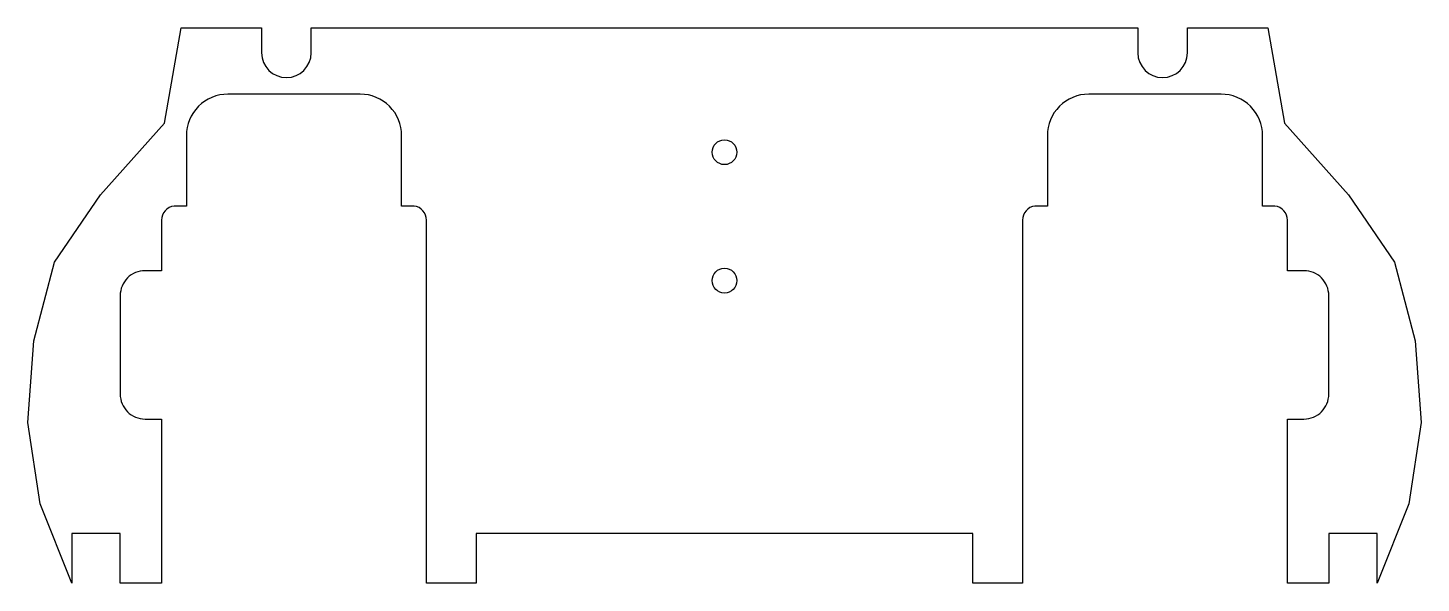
# Model space of a CAD drawing. Header units: millimetres. Extents: x -84 to 84, y 5 to 72.
import ezdxf

# ---------------------------------------------------------------- set-up
doc = ezdxf.new("R2010")
doc.units = ezdxf.units.MM
doc.layers.get('0').update_dxf_attribs({"linetype": 'CONTINUOUS'})

msp = doc.modelspace()

# ---------------------------------------------------------------- linework, layer by layer
msp.add_lwpolyline([(-49.93, 69), (-49.93, 72), (49.93, 72), (49.93, 69, 1), (55.93, 69), (55.93, 72), (65.62, 72), (67.65, 60.49), (75.36, 51.87), (80.92, 43.73), (83.44, 34.22), (84.15, 24.37), (82.65, 14.55), (78.85, 5), (78.85, 11), (73, 11), (73, 5), (68, 5), (68, 24.8), (70, 24.8, 0.414214), (73, 27.8), (73, 39.7, 0.414214), (70, 42.7), (68, 42.7), (68, 48.8, 0.378105), (66.5, 50.5), (65, 50.5), (65, 59, 0.414214), (60, 64), (44, 64, 0.414214), (39, 59), (39, 50.5), (37.5, 50.5, 0.378105), (36, 48.8), (36, 5), (30, 5), (30, 11), (-30, 11), (-30, 5), (-36, 5), (-36, 48.8, 0.378105), (-37.5, 50.5), (-39, 50.5), (-39, 59, 0.414214), (-44, 64), (-60, 64, 0.414214), (-65, 59), (-65, 50.5), (-66.5, 50.5, 0.378105), (-68, 48.8), (-68, 42.7), (-70, 42.7, 0.414214), (-73, 39.7), (-73, 27.8, 0.414214), (-70, 24.8), (-68, 24.8), (-68, 5), (-73, 5), (-73, 11), (-78.85, 11), (-78.85, 5), (-82.65, 14.55), (-84.15, 24.37), (-83.44, 34.22), (-80.92, 43.73), (-75.36, 51.87), (-67.65, 60.49), (-65.62, 72), (-55.93, 72), (-55.93, 69, 1)], format="xyb", close=True)
for centre in [(0, 57), (0, 41.5)]:
    msp.add_circle(centre, 1.5)

doc.saveas('drawing.dxf')
